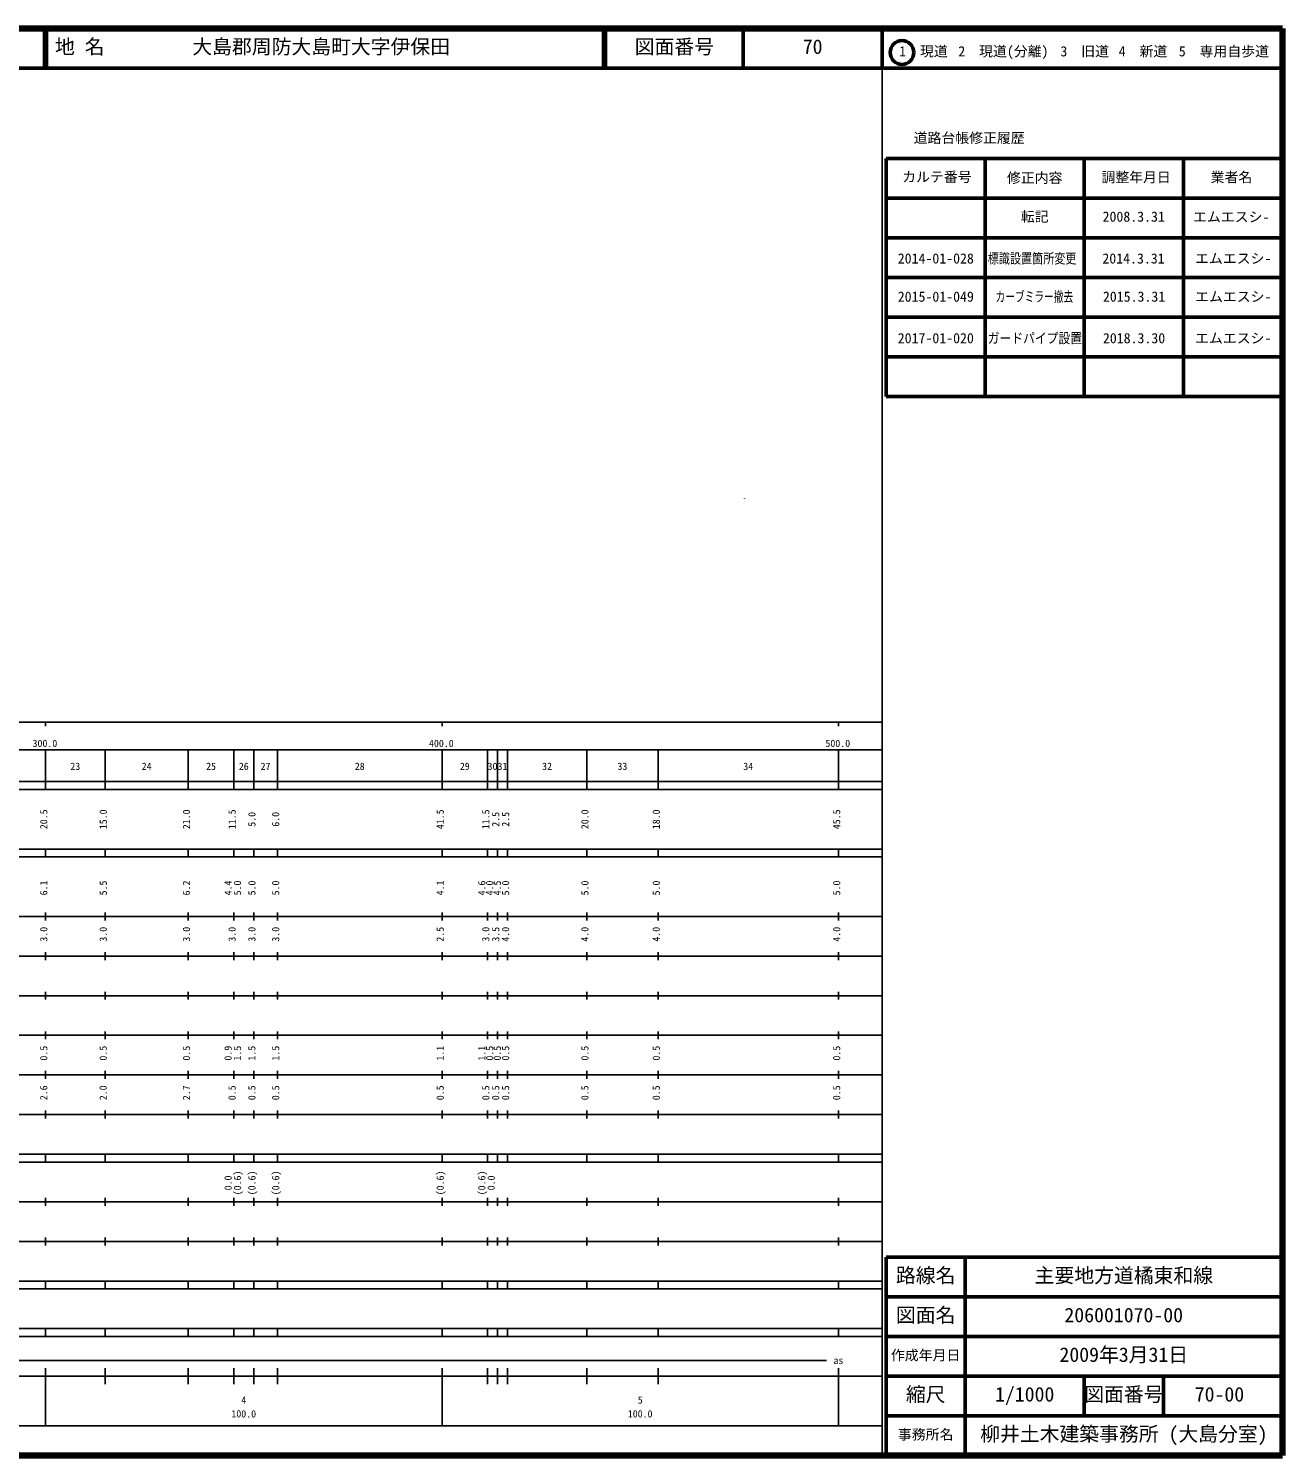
# Model space of a CAD drawing. Units: millimetres on the paper. Extents: x 40 to 680, y 20 to 380.
# Drawn here: x 363.7 to 680, y 20 to 380 of the extents above; entities that cross this region are included whole.
import ezdxf
from ezdxf.enums import TextEntityAlignment as Align

# ---------------------------------------------------------------- set-up
doc = ezdxf.new("R2010")
doc.units = ezdxf.units.MM
for name, color, linetype, lineweight in [('M-BMK-HTXT', 7, 'Continuous', 13), ('M-TTL', 2, 'Continuous', 140), ('M-TTL-BAND', 7, 'Continuous', 25), ('M-TTL-FRAM', 2, 'Continuous', 50), ('M-TTL-LINE', 7, 'Continuous', 50)]:
    doc.layers.add(name, color=color, linetype=linetype, lineweight=lineweight)
doc.layers.add('M-TTL-TXT', color=7, linetype='Continuous')
doc.styles.add('ＭＳ ゴシック', font='')
doc.styles.get('ＭＳ ゴシック').set_extended_font_data('MS Gothic')

msp = doc.modelspace()

# ---------------------------------------------------------------- linework, layer by layer
at = {"layer": 'M-BMK-HTXT'}
for radius in [0.0313, 0.025, 0.0188, 0.0125, 0.0063]:
    msp.add_circle((544.3, 261.481), radius, dxfattribs=at)
at = {"layer": 'M-TTL'}
for p, q in [((680, 380), (40, 380)), ((680, 20), (680, 380)), ((40, 20), (680, 20))]:
    msp.add_line(p, q, dxfattribs=at)
at = {"layer": 'M-TTL-BAND'}
for p, q in [((579, 20), (579, 370)), ((40, 205), (579, 205)), ((368, 205), (368, 204)), ((468, 205), (468, 204)), ((568, 205), (568, 204)), ((68, 198), (579, 198)), ((368, 188), (368, 198)), ((383, 188), (383, 198)), ((404, 188), (404, 198)), ((415.5, 188), (415.5, 198)), ((420.5, 188), (420.5, 198)), ((426.5, 188), (426.5, 198)), ((468, 188), (468, 198)), ((479.5, 188), (479.5, 198)), ((482, 188), (482, 198)), ((484.5, 188), (484.5, 198)), ((504.5, 188), (504.5, 198)), ((522.5, 188), (522.5, 198)), ((568, 188), (568, 198)), ((40, 190), (579, 190)), ((40, 188), (579, 188)), ((40, 173), (579, 173)), ((368, 171), (368, 173)), ((383, 171), (383, 173)), ((404, 171), (404, 173)), ((415.5, 171), (415.5, 173)), ((420.5, 171), (420.5, 173)), ((426.5, 171), (426.5, 173)), ((468, 171), (468, 173)), ((479.5, 171), (479.5, 173)), ((482, 171), (482, 173)), ((484.5, 171), (484.5, 173)), ((504.5, 171), (504.5, 173)), ((522.5, 171), (522.5, 173)), ((568, 171), (568, 173)), ((40, 171), (579, 171)), ((40, 156), (579, 156)), ((368, 155), (368, 157)), ((383, 155), (383, 157)), ((404, 155), (404, 157)), ((415.5, 155), (415.5, 157)), ((420.5, 155), (420.5, 157)), ((426.5, 155), (426.5, 157)), ((468, 155), (468, 157)), ((479.5, 155), (479.5, 157)), ((482, 155), (482, 157)), ((484.5, 155), (484.5, 157)), ((504.5, 155), (504.5, 157)), ((522.5, 155), (522.5, 157)), ((568, 155), (568, 157)), ((46, 146), (579, 146)), ((368, 145), (368, 147)), ((383, 145), (383, 147)), ((404, 145), (404, 147)), ((415.5, 145), (415.5, 147)), ((420.5, 145), (420.5, 147)), ((426.5, 145), (426.5, 147)), ((468, 145), (468, 147)), ((479.5, 145), (479.5, 147)), ((482, 145), (482, 147)), ((484.5, 145), (484.5, 147)), ((504.5, 145), (504.5, 147)), ((522.5, 145), (522.5, 147)), ((568, 145), (568, 147)), ((368, 135), (368, 137)), ((383, 135), (383, 137)), ((404, 135), (404, 137)), ((415.5, 135), (415.5, 137)), ((420.5, 135), (420.5, 137)), ((426.5, 135), (426.5, 137)), ((468, 135), (468, 137)), ((479.5, 135), (479.5, 137)), ((482, 135), (482, 137)), ((484.5, 135), (484.5, 137)), ((504.5, 135), (504.5, 137)), ((522.5, 135), (522.5, 137)), ((568, 135), (568, 137)), ((52, 136), (579, 136)), ((46, 126), (579, 126)), ((368, 125), (368, 127)), ((383, 125), (383, 127)), ((404, 125), (404, 127)), ((415.5, 125), (415.5, 127)), ((420.5, 125), (420.5, 127)), ((426.5, 125), (426.5, 127)), ((468, 125), (468, 127)), ((479.5, 125), (479.5, 127)), ((482, 125), (482, 127)), ((484.5, 125), (484.5, 127)), ((504.5, 125), (504.5, 127)), ((522.5, 125), (522.5, 127)), ((568, 125), (568, 127)), ((52, 116), (579, 116)), ((368, 115), (368, 117)), ((383, 115), (383, 117)), ((404, 115), (404, 117)), ((415.5, 115), (415.5, 117)), ((420.5, 115), (420.5, 117)), ((426.5, 115), (426.5, 117)), ((468, 115), (468, 117)), ((479.5, 115), (479.5, 117)), ((482, 115), (482, 117)), ((484.5, 115), (484.5, 117)), ((504.5, 115), (504.5, 117)), ((522.5, 115), (522.5, 117)), ((568, 115), (568, 117)), ((46, 106), (579, 106)), ((368, 105), (368, 107)), ((383, 105), (383, 107)), ((404, 105), (404, 107)), ((415.5, 105), (415.5, 107)), ((420.5, 105), (420.5, 107)), ((426.5, 105), (426.5, 107)), ((468, 105), (468, 107)), ((479.5, 105), (479.5, 107)), ((482, 105), (482, 107)), ((484.5, 105), (484.5, 107)), ((504.5, 105), (504.5, 107)), ((522.5, 105), (522.5, 107)), ((568, 105), (568, 107)), ((40, 96), (579, 96)), ((40, 94), (579, 94)), ((368, 94), (368, 96)), ((383, 94), (383, 96)), ((404, 94), (404, 96)), ((415.5, 94), (415.5, 96)), ((420.5, 94), (420.5, 96)), ((426.5, 94), (426.5, 96)), ((468, 94), (468, 96)), ((479.5, 94), (479.5, 96)), ((482, 94), (482, 96)), ((484.5, 94), (484.5, 96)), ((504.5, 94), (504.5, 96)), ((522.5, 94), (522.5, 96)), ((568, 94), (568, 96)), ((49, 84), (579, 84)), ((368, 83), (368, 85)), ((383, 83), (383, 85)), ((404, 83), (404, 85)), ((415.5, 83), (415.5, 85)), ((420.5, 83), (420.5, 85)), ((426.5, 83), (426.5, 85)), ((468, 83), (468, 85)), ((479.5, 83), (479.5, 85)), ((482, 83), (482, 85)), ((484.5, 83), (484.5, 85)), ((504.5, 83), (504.5, 85)), ((522.5, 83), (522.5, 85)), ((568, 83), (568, 85)), ((40, 74), (579, 74)), ((368, 73), (368, 75)), ((383, 73), (383, 75)), ((404, 73), (404, 75)), ((415.5, 73), (415.5, 75)), ((420.5, 73), (420.5, 75)), ((426.5, 73), (426.5, 75)), ((468, 73), (468, 75)), ((479.5, 73), (479.5, 75)), ((482, 73), (482, 75)), ((484.5, 73), (484.5, 75)), ((504.5, 73), (504.5, 75)), ((522.5, 73), (522.5, 75)), ((568, 73), (568, 75)), ((40, 64), (579, 64)), ((40, 62), (579, 62)), ((368, 62), (368, 64)), ((383, 62), (383, 64)), ((404, 62), (404, 64)), ((415.5, 62), (415.5, 64)), ((420.5, 62), (420.5, 64)), ((426.5, 62), (426.5, 64)), ((468, 62), (468, 64)), ((479.5, 62), (479.5, 64)), ((482, 62), (482, 64)), ((484.5, 62), (484.5, 64)), ((504.5, 62), (504.5, 64)), ((522.5, 62), (522.5, 64)), ((568, 62), (568, 64)), ((40, 52), (579, 52)), ((368, 50), (368, 52)), ((383, 50), (383, 52)), ((404, 50), (404, 52)), ((415.5, 50), (415.5, 52)), ((420.5, 50), (420.5, 52)), ((426.5, 50), (426.5, 52)), ((468, 50), (468, 52)), ((479.5, 50), (479.5, 52)), ((482, 50), (482, 52)), ((484.5, 50), (484.5, 52)), ((504.5, 50), (504.5, 52)), ((522.5, 50), (522.5, 52)), ((568, 50), (568, 52)), ((40, 50), (579, 50)), ((71, 44), (565, 44)), ((40, 40), (579, 40)), ((368, 27.5), (368, 42)), ((383, 38), (383, 42)), ((404, 38), (404, 42)), ((415.5, 38), (415.5, 42)), ((420.5, 38), (420.5, 42)), ((426.5, 38), (426.5, 42)), ((468, 27.5), (468, 42)), ((479.5, 38), (479.5, 42)), ((482, 38), (482, 42)), ((484.5, 38), (484.5, 42)), ((504.5, 38), (504.5, 42)), ((522.5, 38), (522.5, 42)), ((568, 27.5), (568, 42)), ((68, 27.5), (579, 27.5))]:
    msp.add_line(p, q, dxfattribs=at)
at = {"layer": 'M-TTL-FRAM'}
for p, q in [((580, 347.197), (580, 287.197)), ((580, 347.197), (680, 347.197)), ((580, 287.197), (680, 287.197)), ((680, 70), (580, 70)), ((580, 70), (580, 20))]:
    msp.add_line(p, q, dxfattribs=at)
at = {"layer": 'M-TTL-LINE'}
for p, q in [((367.75, 380), (367.75, 370)), ((368.25, 380), (368.25, 370)), ((508.747, 380), (508.747, 370)), ((509.247, 380), (509.247, 370)), ((543.996, 380), (543.996, 370)), ((579, 380), (579, 370)), ((40, 370), (680, 370)), ((605, 347.197), (605, 287.197)), ((630, 347.197), (630, 287.197)), ((655, 347.197), (655, 287.197)), ((580, 337.197), (680, 337.197)), ((580, 327.197), (680, 327.197)), ((580, 317.197), (680, 317.197)), ((580, 307.197), (680, 307.197)), ((580, 297.197), (680, 297.197)), ((600, 70), (600, 20)), ((680, 60), (580, 60)), ((680, 50), (580, 50)), ((680, 40), (580, 40)), ((630, 40), (630, 30)), ((650, 40), (650, 30)), ((680, 30), (580, 30))]:
    msp.add_line(p, q, dxfattribs=at)
msp.add_circle((584.031, 373.958), 3, dxfattribs=at)

# ---------------------------------------------------------------- texts
at = {"layer": 'M-TTL-BAND', "style": 'ＭＳ ゴシック'}
for s, p in [('300.0', (364.719, 198.195)), ('400.0', (464.719, 198.195)), ('500.0', (564.719, 198.195)), ('23', (374.25, 192.405)), ('24', (392.25, 192.405)), ('25', (408.5, 192.405)), ('26', (416.75, 192.405)), ('27', (422.25, 192.405)), ('28', (446, 192.405)), ('29', (472.5, 192.405)), ('30', (479.5, 192.405)), ('31', (482, 192.405)), ('32', (493.25, 192.405)), ('33', (512.25, 192.405)), ('34', (544, 192.405)), ('as', (566.75, 42.5)), ('4', (417.375, 32.523)), ('5', (517.375, 32.523)), ('100.0', (414.875, 29.033)), ('100.0', (514.875, 29.033))]:
    msp.add_text(s, height=1.833, dxfattribs=at).set_placement(p, align=Align.BOTTOM_LEFT)
for s, p in [('20.5', (369, 178)), ('15.0', (384, 178)), ('21.0', (405, 178)), ('11.5', (416.5, 178)), ('5.0', (421.5, 178.625)), ('6.0', (427.5, 178.625)), ('41.5', (469, 178)), ('11.5', (480.5, 178)), ('2.5', (483, 178.625)), ('2.5', (485.5, 178.625)), ('20.0', (505.5, 178)), ('18.0', (523.5, 178)), ('45.5', (569, 178)), ('6.1', (369, 161.299)), ('5.5', (384, 161.299)), ('6.2', (405, 161.299)), ('4.4', (415.5, 161.299)), ('5.0', (417.87, 161.299)), ('5.0', (421.5, 161.299)), ('5.0', (427.5, 161.299)), ('4.1', (469, 161.299)), ('4.6', (479.5, 161.299)), ('4.0', (481.47, 161.299)), ('4.5', (483.4, 161.299)), ('5.0', (485.5, 161.299)), ('5.0', (505.5, 161.299)), ('5.0', (523.5, 161.299)), ('5.0', (569, 161.299)), ('3.0', (369, 149.625)), ('3.0', (384, 149.625)), ('3.0', (405, 149.625)), ('3.0', (416.5, 149.625)), ('3.0', (421.5, 149.625)), ('3.0', (427.5, 149.625)), ('2.5', (469, 149.625)), ('3.0', (480.5, 149.625)), ('3.5', (483, 149.625)), ('4.0', (485.5, 149.625)), ('4.0', (505.5, 149.625)), ('4.0', (523.5, 149.625)), ('4.0', (569, 149.625)), ('0.5', (369, 119.625)), ('0.5', (384, 119.625)), ('0.5', (405, 119.625)), ('0.9', (415.5, 119.625)), ('1.5', (417.87, 119.625)), ('1.5', (421.5, 119.625)), ('1.5', (427.5, 119.625)), ('1.1', (469, 119.625)), ('1.1', (479.5, 119.625)), ('0.5', (481.47, 119.625)), ('0.5', (483.4, 119.625)), ('0.5', (485.5, 119.625)), ('0.5', (505.5, 119.625)), ('0.5', (523.5, 119.625)), ('0.5', (569, 119.625)), ('2.6', (369, 109.625)), ('2.0', (384, 109.625)), ('2.7', (405, 109.625)), ('0.5', (416.5, 109.625)), ('0.5', (421.5, 109.625)), ('0.5', (427.5, 109.625)), ('0.5', (469, 109.625)), ('0.5', (480.5, 109.625)), ('0.5', (483, 109.625)), ('0.5', (485.5, 109.625)), ('0.5', (505.5, 109.625)), ('0.5', (523.5, 109.625)), ('0.5', (569, 109.625)), ('0.0', (415.5, 86.889)), ('(0.6)', (417.87, 85.639)), ('(0.6)', (421.5, 85.639)), ('(0.6)', (427.5, 85.639)), ('(0.6)', (469, 85.639)), ('(0.6)', (479.5, 85.639)), ('0.0', (481.87, 86.889))]:
    msp.add_text(s, height=1.833, rotation=90, dxfattribs=at).set_placement(p, align=Align.BOTTOM_LEFT)
at = {"layer": 'M-TTL-TXT', "style": 'ＭＳ ゴシック'}
for s, height, p in [('地 名', 3.666, (370.38, 372.5)), ('大島郡周防大島町大字伊保田', 3.666, (405.024, 372.5)), ('図面番号', 3.666, (516.621, 372.5)), ('70', 3.666, (558.996, 372.5)), ('1\u3000現道', 2.566, (583.323, 372.208)), ('2\u3000現道(分離)', 2.566, (598.244, 372.208)), ('3\u3000旧道', 2.566, (623.996, 372.208)), ('4\u3000新道', 2.566, (638.699, 372.208)), ('5\u3000専用自歩道', 2.566, (653.853, 372.208)), ('道路台帳修正履歴', 2.566, (586.968, 350.363)), ('カルテ番号', 2.566, (584.089, 340.527)), ('修正内容', 2.566, (610.509, 340.273)), ('調整年月日', 2.566, (634.339, 340.447)), ('業者名', 2.566, (661.884, 340.447)), ('転記', 2.566, (614, 330.495)), ('2008.3.31', 2.566, (634.625, 330.495)), ('エムエスシ-', 2.566, (657.452, 330.439)), ('2014-01-028', 2.566, (582.962, 319.946)), ('2014.3.31', 2.566, (634.575, 319.946)), ('エムエスシ-', 2.566, (657.962, 319.946)), ('2015-01-049', 2.566, (582.962, 310.314)), ('2015.3.31', 2.566, (634.712, 310.314)), ('エムエスシ-', 2.566, (657.962, 310.314)), ('2017-01-020', 2.566, (582.962, 299.835)), ('2018.3.30', 2.566, (634.712, 299.835)), ('エムエスシ-', 2.566, (657.962, 299.835)), ('路線名', 3.666, (582.5, 62.5)), ('路線名', 3.666, (582.5, 62.5)), ('主要地方道橘東和線', 3.666, (617.5, 62.5)), ('図面名', 3.666, (582.5, 52.5)), ('図面名', 3.666, (582.5, 52.5)), ('206001070-00', 3.666, (625, 52.5)), ('作成年月日', 2.566, (581.25, 43.25)), ('作成年月日', 2.566, (581.25, 43.25)), ('2009年3月31日', 3.666, (623.75, 42.5)), ('縮尺', 3.666, (585, 32.5)), ('縮尺', 3.666, (585, 32.5)), ('1/1000', 3.666, (607.5, 32.5)), ('図面番号', 3.666, (630, 32.5)), ('図面番号', 3.666, (630, 32.5)), ('70-00', 3.666, (657.875, 32.5)), ('事務所名', 2.566, (583, 23.25)), ('事務所名', 2.566, (583, 23.25)), ('柳井土木建築事務所 (大島分室)', 3.666, (603.75, 22.5))]:
    msp.add_text(s, height=height, dxfattribs=at).set_placement(p, align=Align.BOTTOM_LEFT)
for s, width, p in [('標識設置箇所変更', 0.8, (605.65, 319.946)), ('カーブミラー撤去', 0.7, (607.625, 310.314)), ('ガードパイプ設置', 0.85, (605.65, 299.835))]:
    msp.add_text(s, height=2.566, dxfattribs=dict(at, width=width)).set_placement(p, align=Align.BOTTOM_LEFT)

doc.saveas('drawing.dxf')
